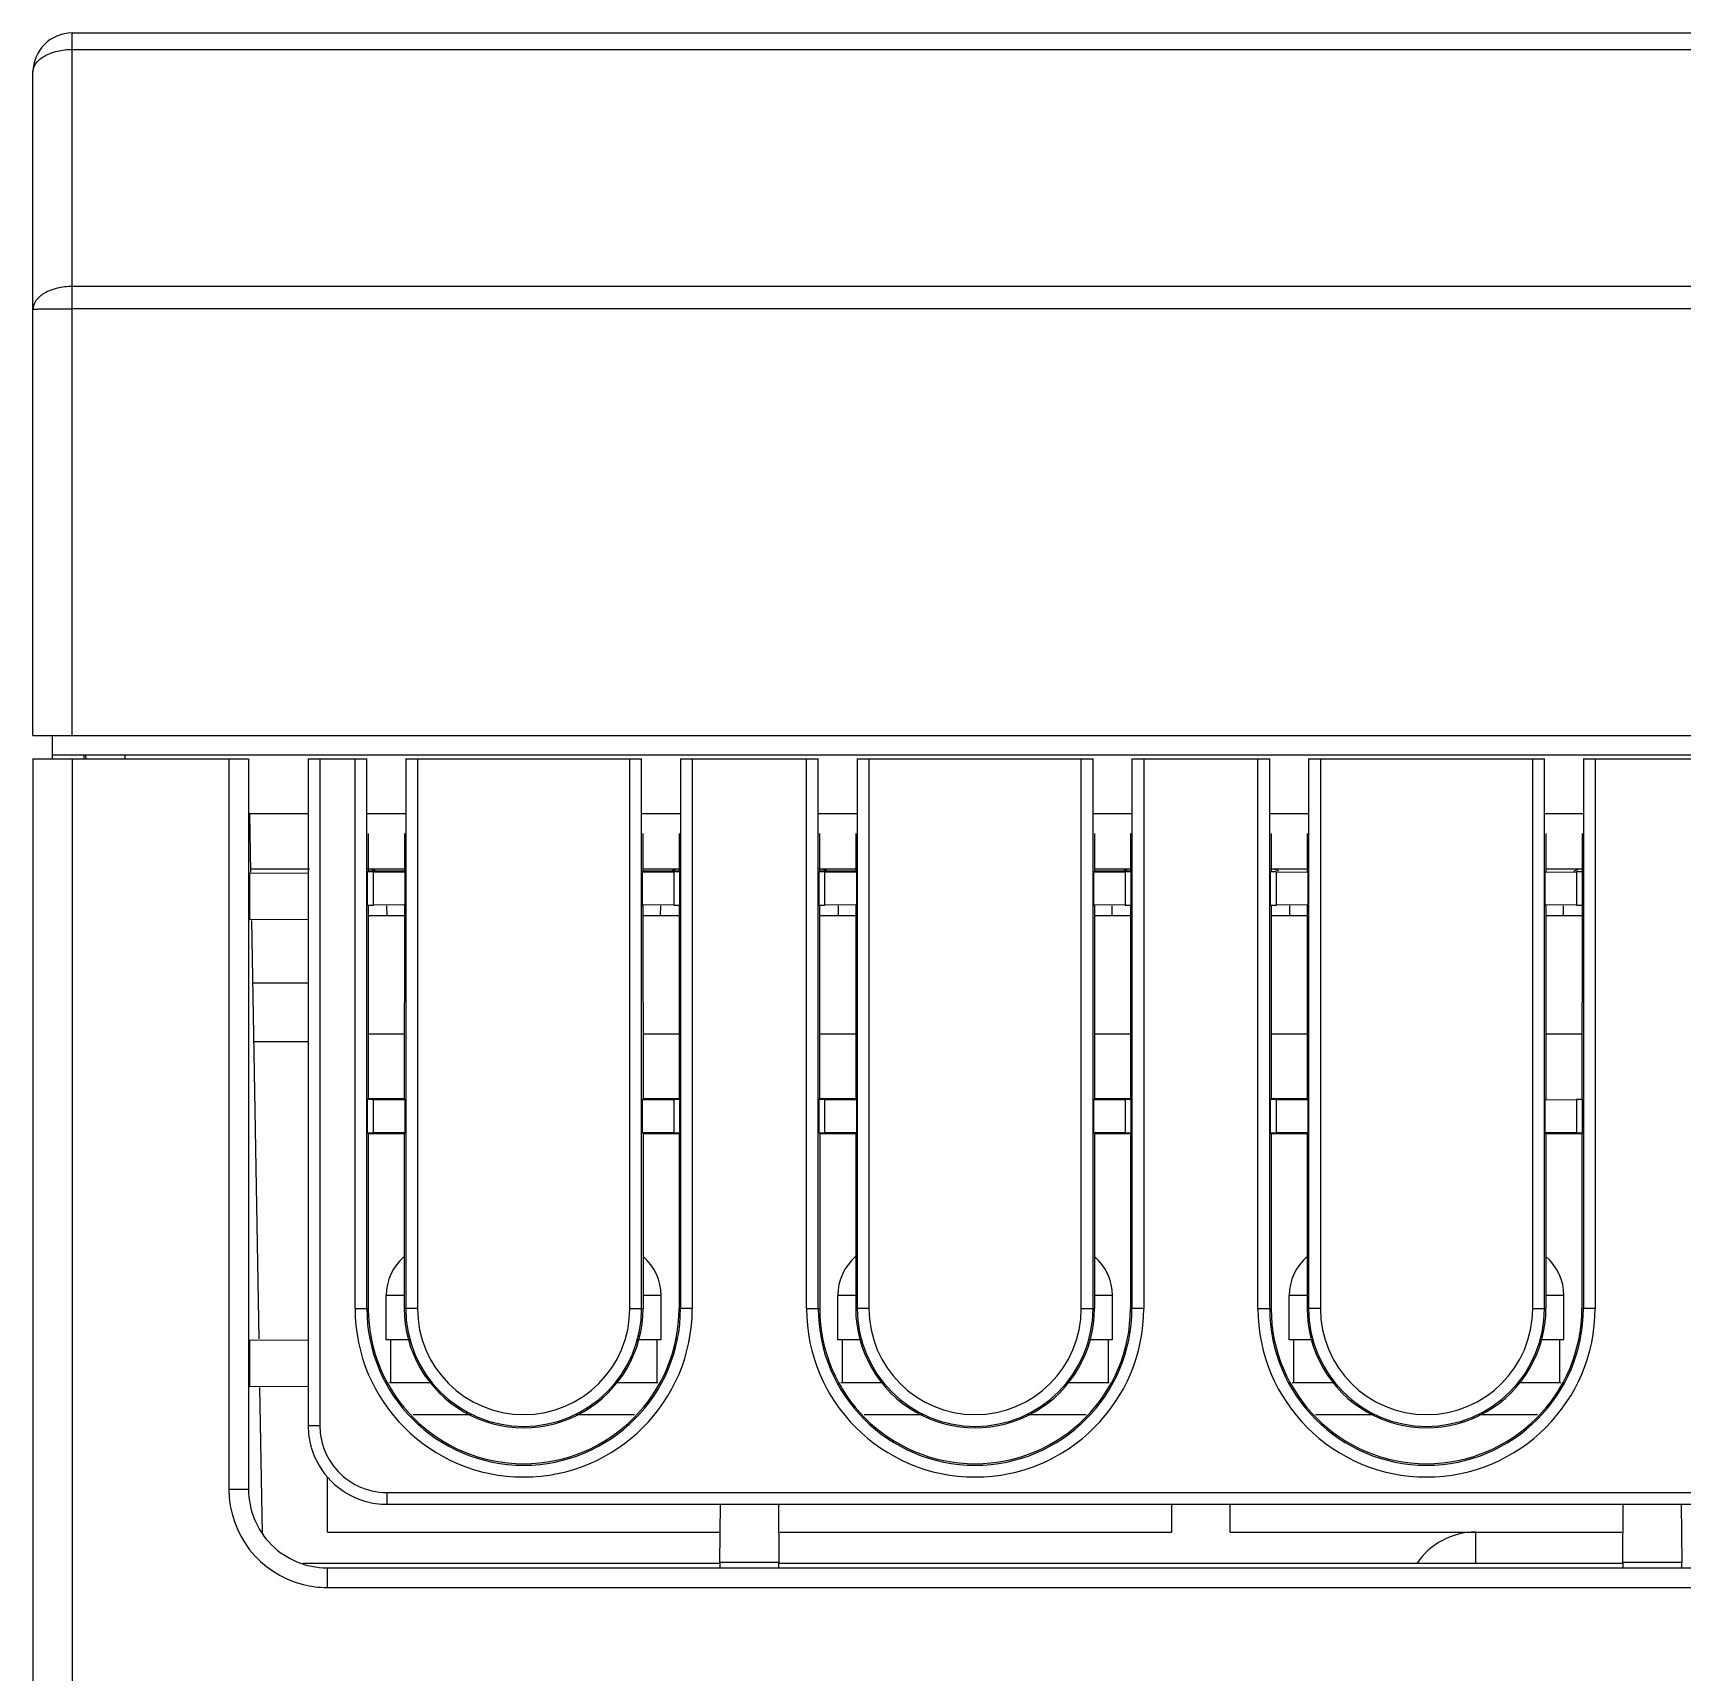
# Model space of a CAD drawing. Header units: millimetres. Extents: x 1211 to 2052, y 913 to 1507.
# Drawn here: x 1322.17 to 1364.18, y 1058.15 to 1099.91 of the extents above; entities that cross this region are included whole.
import ezdxf

# ---------------------------------------------------------------- set-up
doc = ezdxf.new("R2010")
doc.units = ezdxf.units.MM
for name, color, linetype in [('DUANZISOLIDLINE', 7, 'Continuous'), ('M4X10_GB9074_8SOLIDLINE', 7, 'Continuous'), ('VF-51-P001SOLIDLINE', 7, 'Continuous'), ('VF-51-P002SOLIDLINE', 7, 'Continuous'), ('VF-51-P007SOLIDLINE', 7, 'Continuous')]:
    doc.layers.add(name, color=color, linetype=linetype)

msp = doc.modelspace()

# ---------------------------------------------------------------- linework, layer by layer
at = {"layer": 'DUANZISOLIDLINE', "linetype": 'Continuous'}
for p, q in [((1327.769, 1075.714), (1329.18, 1075.714)), ((1327.795, 1074.214), (1329.18, 1074.214)), ((1330.71, 1074.414), (1331.63, 1074.414)), ((1337.71, 1074.414), (1338.63, 1074.414)), ((1342.21, 1074.414), (1343.13, 1074.414)), ((1349.21, 1074.414), (1350.13, 1074.414)), ((1353.71, 1074.414), (1354.63, 1074.414)), ((1360.71, 1074.414), (1361.63, 1074.414)), ((1331.843, 1064.714), (1333.329, 1064.714)), ((1336.011, 1064.714), (1337.497, 1064.714)), ((1343.343, 1064.714), (1344.829, 1064.714)), ((1347.511, 1064.714), (1348.997, 1064.714)), ((1354.843, 1064.714), (1356.329, 1064.714)), ((1359.011, 1064.714), (1360.497, 1064.714)), ((1329.67, 1061.714), (1329.67, 1063.124)), ((1351.17, 1062.424), (1351.17, 1061.714)), ((1352.67, 1061.714), (1352.67, 1062.424)), ((1329.67, 1061.714), (1339.647, 1061.714)), ((1341.193, 1061.714), (1351.17, 1061.714)), ((1352.67, 1061.714), (1358.92, 1061.714))]:
    msp.add_line(p, q, dxfattribs=at)
at = {"layer": 'M4X10_GB9074_8SOLIDLINE', "linetype": 'Continuous'}
for p, q in [((1331.17, 1066.614), (1331.17, 1067.743)), ((1331.628, 1067.743), (1331.17, 1067.743)), ((1338.17, 1067.743), (1337.712, 1067.743)), ((1338.17, 1066.614), (1338.17, 1067.743)), ((1342.67, 1066.614), (1342.67, 1067.743)), ((1343.128, 1067.743), (1342.67, 1067.743)), ((1349.67, 1067.743), (1349.212, 1067.743)), ((1349.67, 1066.614), (1349.67, 1067.743)), ((1354.17, 1066.614), (1354.17, 1067.743)), ((1354.628, 1067.743), (1354.17, 1067.743)), ((1361.17, 1067.743), (1360.712, 1067.743)), ((1361.17, 1066.614), (1361.17, 1067.743)), ((1331.768, 1066.614), (1331.17, 1066.614)), ((1331.28, 1066.614), (1331.28, 1065.514)), ((1338.17, 1066.614), (1337.571, 1066.614)), ((1338.06, 1066.614), (1338.06, 1065.514)), ((1343.268, 1066.614), (1342.67, 1066.614)), ((1342.78, 1066.614), (1342.78, 1065.514)), ((1349.67, 1066.614), (1349.071, 1066.614)), ((1349.56, 1066.614), (1349.56, 1065.514)), ((1354.768, 1066.614), (1354.17, 1066.614)), ((1354.28, 1066.614), (1354.28, 1065.514)), ((1361.17, 1066.614), (1360.571, 1066.614)), ((1361.06, 1066.614), (1361.06, 1065.514)), ((1332.308, 1065.514), (1331.251, 1065.514)), ((1338.088, 1065.514), (1337.032, 1065.514)), ((1343.808, 1065.514), (1342.751, 1065.514)), ((1349.588, 1065.514), (1348.532, 1065.514)), ((1355.308, 1065.514), (1354.251, 1065.514)), ((1361.088, 1065.514), (1360.032, 1065.514))]:
    msp.add_line(p, q, dxfattribs=at)
for centre, start, end in [((1332.47, 1067.743), 130.4024, 180), ((1336.87, 1067.743), 0, 49.5976), ((1343.97, 1067.743), 130.4024, 180), ((1348.37, 1067.743), 0, 49.5976), ((1355.47, 1067.743), 130.4024, 180), ((1359.87, 1067.743), 0, 49.5976)]:
    msp.add_arc(centre, 1.3, start, end, dxfattribs=at)
at = {"layer": 'VF-51-P001SOLIDLINE', "linetype": 'Continuous'}
for p, q in [((1323.17, 1082.014), (1323.17, 1099.914)), ((1323.17, 1099.914), (1371.67, 1099.914)), ((1323.17, 1099.495), (1371.67, 1099.495)), ((1322.17, 1082.014), (1322.17, 1098.914)), ((1451.17, 1093.452), (1323.17, 1093.452)), ((1451.17, 1092.888), (1323.17, 1092.888)), ((1322.17, 1082.014), (1452.17, 1082.014)), ((1322.67, 1081.514), (1322.67, 1082.014)), ((1451.67, 1081.514), (1322.67, 1081.514)), ((1323.47, 1081.414), (1323.47, 1081.514)), ((1323.522, 1081.414), (1323.52, 1081.514)), ((1324.521, 1081.414), (1324.52, 1081.514)), ((1329.18, 1080.014), (1327.661, 1080.014)), ((1331.654, 1080.014), (1330.685, 1080.014)), ((1338.654, 1080.014), (1337.685, 1080.014)), ((1343.154, 1080.014), (1342.185, 1080.014)), ((1350.154, 1080.014), (1349.185, 1080.014)), ((1354.654, 1080.014), (1353.685, 1080.014)), ((1361.654, 1080.014), (1360.685, 1080.014))]:
    msp.add_line(p, q, dxfattribs=at)
msp.add_arc((1323.17, 1098.914), 1, 90, 180, dxfattribs=at)
for points, knots in [([(1322.17, 1098.914), (1322.17, 1098.992), (1322.238, 1099.167), (1322.473, 1099.35), (1322.796, 1099.468), (1323.041, 1099.495), (1323.17, 1099.495)], [0, 0, 0, 0, 0.18723, 0.416046, 0.693219, 1, 1, 1, 1]), ([(1323.17, 1093.452), (1323.041, 1093.452), (1322.796, 1093.425), (1322.473, 1093.307), (1322.238, 1093.124), (1322.17, 1092.949), (1322.17, 1092.871)], [0, 0, 0, 0, 0.30679, 0.58396, 0.812773, 1, 1, 1, 1]), ([(1322.17, 1092.871), (1322.17, 1092.873), (1322.18, 1092.872), (1322.191, 1092.875), (1322.217, 1092.876), (1322.265, 1092.879), (1322.349, 1092.881), (1322.472, 1092.884), (1322.621, 1092.886), (1322.857, 1092.888), (1323.042, 1092.888), (1323.17, 1092.888)], [0, 0, 0, 0, 0.005136, 0.019651, 0.043513, 0.076563, 0.169049, 0.293287, 0.444684, 0.617545, 1, 1, 1, 1])]:
    msp.add_open_spline(points, degree=3, knots=knots, dxfattribs=at)
at = {"layer": 'VF-51-P002SOLIDLINE', "linetype": 'Continuous'}
for p, q in [((1322.17, 1081.414), (1322.17, 1034.314)), ((1322.17, 1081.414), (1327.661, 1081.414)), ((1322.67, 1081.414), (1322.67, 1081.514)), ((1323.17, 1081.414), (1323.17, 1034.314)), ((1327.161, 1081.414), (1327.161, 1062.804)), ((1327.661, 1081.414), (1327.661, 1062.804)), ((1329.18, 1081.414), (1329.18, 1064.424)), ((1329.18, 1081.414), (1330.676, 1081.414)), ((1329.48, 1081.414), (1329.48, 1064.424)), ((1330.375, 1067.414), (1330.375, 1081.414)), ((1330.675, 1067.414), (1330.675, 1081.414)), ((1331.663, 1081.414), (1337.676, 1081.414)), ((1331.665, 1081.414), (1331.665, 1067.414)), ((1331.965, 1081.414), (1331.965, 1067.414)), ((1337.375, 1067.414), (1337.375, 1081.414)), ((1337.675, 1067.414), (1337.675, 1081.414)), ((1338.663, 1081.414), (1342.176, 1081.414)), ((1338.665, 1081.414), (1338.665, 1067.414)), ((1338.965, 1081.414), (1338.965, 1067.414)), ((1341.875, 1067.414), (1341.875, 1081.414)), ((1342.175, 1067.414), (1342.175, 1081.414)), ((1343.163, 1081.414), (1349.176, 1081.414)), ((1343.165, 1081.414), (1343.165, 1067.414)), ((1343.465, 1081.414), (1343.465, 1067.414)), ((1348.875, 1067.414), (1348.875, 1081.414)), ((1349.175, 1067.414), (1349.175, 1081.414)), ((1350.163, 1081.414), (1353.676, 1081.414)), ((1350.165, 1081.414), (1350.165, 1067.414)), ((1350.465, 1081.414), (1350.465, 1067.414)), ((1353.375, 1067.414), (1353.375, 1081.414)), ((1353.675, 1067.414), (1353.675, 1081.414)), ((1354.663, 1081.414), (1360.676, 1081.414)), ((1354.665, 1081.414), (1354.665, 1067.414)), ((1354.965, 1081.414), (1354.965, 1067.414)), ((1360.375, 1067.414), (1360.375, 1081.414)), ((1360.675, 1067.414), (1360.675, 1081.414)), ((1361.663, 1081.414), (1365.176, 1081.414)), ((1361.665, 1081.414), (1361.665, 1067.414)), ((1361.965, 1081.414), (1361.965, 1067.414)), ((1327.72, 1078.533), (1327.694, 1080.014)), ((1330.708, 1079.514), (1330.709, 1078.552)), ((1331.631, 1079.514), (1331.631, 1078.552)), ((1337.708, 1079.514), (1337.709, 1078.552)), ((1338.631, 1079.514), (1338.631, 1078.552)), ((1342.208, 1079.514), (1342.209, 1078.552)), ((1343.131, 1079.514), (1343.131, 1078.552)), ((1349.208, 1079.514), (1349.209, 1078.552)), ((1350.131, 1079.514), (1350.131, 1078.552)), ((1353.708, 1079.514), (1353.709, 1078.552)), ((1354.631, 1079.514), (1354.631, 1078.552)), ((1360.708, 1079.514), (1360.709, 1078.552)), ((1361.631, 1079.514), (1361.631, 1078.552)), ((1327.696, 1077.314), (1327.696, 1078.514)), ((1327.696, 1078.514), (1329.186, 1078.503)), ((1327.719, 1078.614), (1329.214, 1078.614)), ((1330.709, 1078.552), (1330.694, 1078.538)), ((1330.694, 1077.689), (1330.694, 1078.538)), ((1330.845, 1078.538), (1330.694, 1078.538)), ((1330.708, 1078.614), (1331.631, 1078.614)), ((1331.631, 1078.552), (1330.709, 1078.552)), ((1330.845, 1077.689), (1330.845, 1078.538)), ((1330.845, 1078.538), (1331.654, 1078.529)), ((1331.631, 1078.552), (1331.654, 1078.529)), ((1331.654, 1077.698), (1331.654, 1078.529)), ((1337.686, 1078.529), (1337.709, 1078.552)), ((1337.686, 1078.529), (1338.494, 1078.538)), ((1337.686, 1078.529), (1337.686, 1077.698)), ((1337.708, 1078.614), (1338.631, 1078.614)), ((1338.631, 1078.552), (1337.709, 1078.552)), ((1338.494, 1078.538), (1338.494, 1077.689)), ((1338.645, 1078.538), (1338.494, 1078.538)), ((1338.631, 1078.552), (1338.645, 1078.538)), ((1338.645, 1077.689), (1338.645, 1078.538)), ((1342.209, 1078.552), (1342.194, 1078.538)), ((1342.194, 1077.689), (1342.194, 1078.538)), ((1342.345, 1078.538), (1342.194, 1078.538)), ((1342.208, 1078.614), (1343.131, 1078.614)), ((1343.131, 1078.552), (1342.209, 1078.552)), ((1342.345, 1077.689), (1342.345, 1078.538)), ((1342.345, 1078.538), (1343.154, 1078.529)), ((1343.131, 1078.552), (1343.154, 1078.529)), ((1343.154, 1077.698), (1343.154, 1078.529)), ((1349.186, 1078.529), (1349.209, 1078.552)), ((1349.186, 1078.529), (1349.994, 1078.538)), ((1349.186, 1078.529), (1349.186, 1077.698)), ((1349.208, 1078.614), (1350.131, 1078.614)), ((1350.131, 1078.552), (1349.209, 1078.552)), ((1349.994, 1078.538), (1349.994, 1077.689)), ((1350.145, 1078.538), (1349.994, 1078.538)), ((1350.131, 1078.552), (1350.145, 1078.538)), ((1350.145, 1077.689), (1350.145, 1078.538)), ((1353.709, 1078.552), (1353.694, 1078.538)), ((1353.694, 1077.689), (1353.694, 1078.538)), ((1353.845, 1078.538), (1353.694, 1078.538)), ((1353.708, 1078.614), (1354.631, 1078.614)), ((1353.845, 1077.689), (1353.845, 1078.538)), ((1353.845, 1078.538), (1354.654, 1078.529)), ((1354.631, 1078.552), (1354.654, 1078.529)), ((1354.654, 1077.698), (1354.654, 1078.529)), ((1360.686, 1078.529), (1360.709, 1078.552)), ((1360.686, 1078.529), (1361.494, 1078.538)), ((1360.686, 1078.529), (1360.686, 1077.698)), ((1360.708, 1078.614), (1361.631, 1078.614)), ((1361.494, 1078.538), (1361.494, 1077.689)), ((1361.645, 1078.538), (1361.494, 1078.538)), ((1361.631, 1078.552), (1361.645, 1078.538)), ((1361.645, 1077.689), (1361.645, 1078.538)), ((1330.709, 1077.675), (1330.694, 1077.689)), ((1330.694, 1077.689), (1330.845, 1077.689)), ((1330.709, 1077.675), (1330.71, 1072.754)), ((1331.654, 1077.698), (1330.845, 1077.689)), ((1331.191, 1077.414), (1331.186, 1077.675)), ((1331.631, 1077.675), (1331.629, 1072.754)), ((1331.654, 1077.698), (1331.631, 1077.675)), ((1337.709, 1077.675), (1337.686, 1077.698)), ((1338.494, 1077.689), (1337.686, 1077.698)), ((1337.709, 1077.675), (1337.71, 1072.754)), ((1338.153, 1077.675), (1338.149, 1077.414)), ((1338.494, 1077.689), (1338.645, 1077.689)), ((1338.631, 1077.675), (1338.629, 1072.754)), ((1338.631, 1077.675), (1338.645, 1077.689)), ((1342.209, 1077.675), (1342.194, 1077.689)), ((1342.194, 1077.689), (1342.345, 1077.689)), ((1342.209, 1077.675), (1342.21, 1072.754)), ((1343.154, 1077.698), (1342.345, 1077.689)), ((1342.691, 1077.414), (1342.686, 1077.675)), ((1343.131, 1077.675), (1343.129, 1072.754)), ((1343.154, 1077.698), (1343.131, 1077.675)), ((1349.209, 1077.675), (1349.186, 1077.698)), ((1349.994, 1077.689), (1349.186, 1077.698)), ((1349.209, 1077.675), (1349.21, 1072.754)), ((1349.653, 1077.675), (1349.649, 1077.414)), ((1349.994, 1077.689), (1350.145, 1077.689)), ((1350.131, 1077.675), (1350.129, 1072.754)), ((1350.131, 1077.675), (1350.145, 1077.689)), ((1353.709, 1077.675), (1353.694, 1077.689)), ((1353.694, 1077.689), (1353.845, 1077.689)), ((1353.709, 1077.675), (1353.71, 1072.754)), ((1354.654, 1077.698), (1353.845, 1077.689)), ((1354.191, 1077.414), (1354.186, 1077.675)), ((1354.631, 1077.675), (1354.629, 1072.754)), ((1354.654, 1077.698), (1354.631, 1077.675)), ((1360.709, 1077.675), (1360.686, 1077.698)), ((1361.494, 1077.689), (1360.686, 1077.698)), ((1360.709, 1077.675), (1360.71, 1072.754)), ((1361.153, 1077.675), (1361.149, 1077.414)), ((1361.494, 1077.689), (1361.645, 1077.689)), ((1361.631, 1077.675), (1361.629, 1072.754)), ((1361.631, 1077.675), (1361.645, 1077.689)), ((1329.186, 1077.324), (1327.696, 1077.314)), ((1327.928, 1066.64), (1327.742, 1077.297)), ((1331.631, 1077.414), (1330.709, 1077.414)), ((1338.631, 1077.414), (1337.709, 1077.414)), ((1343.131, 1077.414), (1342.209, 1077.414)), ((1350.131, 1077.414), (1349.209, 1077.414)), ((1354.631, 1077.414), (1353.709, 1077.414)), ((1361.631, 1077.414), (1360.709, 1077.414)), ((1330.71, 1072.754), (1330.694, 1072.738)), ((1330.694, 1071.889), (1330.694, 1072.738)), ((1330.845, 1072.738), (1330.694, 1072.738)), ((1331.629, 1072.754), (1330.71, 1072.754)), ((1330.845, 1071.889), (1330.845, 1072.738)), ((1330.845, 1072.738), (1331.654, 1072.729)), ((1331.629, 1072.754), (1331.654, 1072.729)), ((1331.654, 1071.898), (1331.654, 1072.729)), ((1337.686, 1072.729), (1337.71, 1072.754)), ((1337.686, 1072.729), (1338.494, 1072.738)), ((1337.686, 1072.729), (1337.686, 1071.898)), ((1338.629, 1072.754), (1337.71, 1072.754)), ((1338.494, 1072.738), (1338.494, 1071.889)), ((1338.645, 1072.738), (1338.494, 1072.738)), ((1338.629, 1072.754), (1338.645, 1072.738)), ((1338.645, 1071.889), (1338.645, 1072.738)), ((1342.21, 1072.754), (1342.194, 1072.738)), ((1342.194, 1071.889), (1342.194, 1072.738)), ((1342.345, 1072.738), (1342.194, 1072.738)), ((1343.129, 1072.754), (1342.21, 1072.754)), ((1342.345, 1071.889), (1342.345, 1072.738)), ((1342.345, 1072.738), (1343.154, 1072.729)), ((1343.129, 1072.754), (1343.154, 1072.729)), ((1343.154, 1071.898), (1343.154, 1072.729)), ((1349.186, 1072.729), (1349.21, 1072.754)), ((1349.186, 1072.729), (1349.994, 1072.738)), ((1349.186, 1072.729), (1349.186, 1071.898)), ((1350.129, 1072.754), (1349.21, 1072.754)), ((1349.994, 1072.738), (1349.994, 1071.889)), ((1350.145, 1072.738), (1349.994, 1072.738)), ((1350.129, 1072.754), (1350.145, 1072.738)), ((1350.145, 1071.889), (1350.145, 1072.738)), ((1353.71, 1072.754), (1353.694, 1072.738)), ((1353.694, 1071.889), (1353.694, 1072.738)), ((1353.845, 1072.738), (1353.694, 1072.738)), ((1354.629, 1072.754), (1353.71, 1072.754)), ((1353.845, 1071.889), (1353.845, 1072.738)), ((1353.845, 1072.738), (1354.654, 1072.729)), ((1354.629, 1072.754), (1354.654, 1072.729)), ((1354.654, 1071.898), (1354.654, 1072.729)), ((1360.686, 1072.729), (1360.71, 1072.754)), ((1360.686, 1072.729), (1361.494, 1072.738)), ((1360.686, 1072.729), (1360.686, 1071.898)), ((1361.494, 1072.738), (1361.494, 1071.889)), ((1361.645, 1072.738), (1361.494, 1072.738)), ((1361.629, 1072.754), (1361.645, 1072.738)), ((1361.645, 1071.889), (1361.645, 1072.738)), ((1330.711, 1071.873), (1330.694, 1071.889)), ((1330.694, 1071.889), (1330.845, 1071.889)), ((1330.711, 1071.873), (1330.712, 1067.414)), ((1330.711, 1071.873), (1331.629, 1071.873)), ((1331.654, 1071.898), (1330.845, 1071.889)), ((1331.629, 1071.873), (1331.628, 1067.414)), ((1331.654, 1071.898), (1331.629, 1071.873)), ((1337.711, 1071.873), (1337.686, 1071.898)), ((1338.494, 1071.889), (1337.686, 1071.898)), ((1337.711, 1071.873), (1337.712, 1067.414)), ((1337.711, 1071.873), (1338.629, 1071.873)), ((1338.494, 1071.889), (1338.645, 1071.889)), ((1338.629, 1071.873), (1338.628, 1067.414)), ((1338.629, 1071.873), (1338.645, 1071.889)), ((1342.211, 1071.873), (1342.194, 1071.889)), ((1342.194, 1071.889), (1342.345, 1071.889)), ((1342.211, 1071.873), (1342.212, 1067.414)), ((1342.211, 1071.873), (1343.129, 1071.873)), ((1343.154, 1071.898), (1342.345, 1071.889)), ((1343.129, 1071.873), (1343.128, 1067.414)), ((1343.154, 1071.898), (1343.129, 1071.873)), ((1349.211, 1071.873), (1349.186, 1071.898)), ((1349.994, 1071.889), (1349.186, 1071.898)), ((1349.211, 1071.873), (1349.212, 1067.414)), ((1349.211, 1071.873), (1350.129, 1071.873)), ((1349.994, 1071.889), (1350.145, 1071.889)), ((1350.129, 1071.873), (1350.128, 1067.414)), ((1350.129, 1071.873), (1350.145, 1071.889)), ((1353.711, 1071.873), (1353.694, 1071.889)), ((1353.694, 1071.889), (1353.845, 1071.889)), ((1353.711, 1071.873), (1353.712, 1067.414)), ((1353.711, 1071.873), (1354.629, 1071.873)), ((1354.654, 1071.898), (1353.845, 1071.889)), ((1354.629, 1071.873), (1354.628, 1067.414)), ((1354.654, 1071.898), (1354.629, 1071.873)), ((1360.711, 1071.873), (1360.686, 1071.898)), ((1361.494, 1071.889), (1360.686, 1071.898)), ((1360.711, 1071.873), (1360.712, 1067.414)), ((1360.711, 1071.873), (1361.629, 1071.873)), ((1361.494, 1071.889), (1361.645, 1071.889)), ((1361.629, 1071.873), (1361.628, 1067.414)), ((1361.629, 1071.873), (1361.645, 1071.889)), ((1330.375, 1067.414), (1330.712, 1067.414)), ((1331.965, 1067.414), (1331.628, 1067.414)), ((1337.375, 1067.414), (1337.712, 1067.414)), ((1338.965, 1067.414), (1338.628, 1067.414)), ((1341.875, 1067.414), (1342.212, 1067.414)), ((1343.465, 1067.414), (1343.128, 1067.414)), ((1348.875, 1067.414), (1349.212, 1067.414)), ((1350.465, 1067.414), (1350.128, 1067.414)), ((1353.375, 1067.414), (1353.712, 1067.414)), ((1354.965, 1067.414), (1354.628, 1067.414)), ((1360.375, 1067.414), (1360.712, 1067.414)), ((1361.965, 1067.414), (1361.628, 1067.414)), ((1327.696, 1065.414), (1327.696, 1066.614)), ((1327.696, 1066.614), (1329.186, 1066.603)), ((1329.186, 1065.424), (1327.696, 1065.414)), ((1328.014, 1061.679), (1327.949, 1065.398)), ((1329.48, 1064.424), (1329.18, 1064.424)), ((1327.661, 1062.804), (1327.161, 1062.804)), ((1331.18, 1062.724), (1331.18, 1062.424)), ((1331.18, 1062.724), (1441.66, 1062.724)), ((1331.18, 1062.424), (1441.66, 1062.424)), ((1339.67, 1060.94), (1339.68, 1062.429)), ((1341.159, 1062.429), (1341.17, 1060.94)), ((1362.67, 1060.94), (1362.68, 1062.429)), ((1364.159, 1062.429), (1364.17, 1060.94)), ((1339.652, 1060.914), (1329.043, 1060.914)), ((1329.661, 1060.805), (1329.661, 1060.305)), ((1329.661, 1060.805), (1443.179, 1060.805)), ((1339.67, 1060.94), (1339.67, 1060.787)), ((1341.17, 1060.94), (1339.67, 1060.94)), ((1341.17, 1060.787), (1341.17, 1060.94)), ((1362.652, 1060.914), (1341.187, 1060.914)), ((1362.67, 1060.94), (1362.67, 1060.787)), ((1364.17, 1060.94), (1362.67, 1060.94)), ((1364.17, 1060.787), (1364.17, 1060.94)), ((1329.661, 1060.305), (1443.179, 1060.305))]:
    msp.add_line(p, q, dxfattribs=at)
for centre, radius, start, end in [((1330.678, 1078.114), 0.5, 62.2499, 90), ((1338.661, 1078.114), 0.5, 90, 119.6666), ((1342.178, 1078.114), 0.5, 62.2499, 90), ((1350.161, 1078.114), 0.5, 90, 119.6666), ((1353.678, 1078.114), 0.5, 62.2499, 90), ((1361.661, 1078.114), 0.5, 90, 119.6666), ((1334.67, 1067.414), 4.295, 180, 0), ((1334.67, 1067.414), 3.995, 180, 0), ((1334.67, 1067.414), 3.005, 180, 0), ((1334.67, 1067.414), 2.705, 180, 0), ((1346.17, 1067.414), 4.295, 180, 0), ((1346.17, 1067.414), 3.995, 180, 0), ((1346.17, 1067.414), 3.005, 180, 0), ((1346.17, 1067.414), 2.705, 180, 0), ((1357.67, 1067.414), 4.295, 180, 0), ((1357.67, 1067.414), 3.995, 180, 0), ((1357.67, 1067.414), 3.005, 180, 0), ((1357.67, 1067.414), 2.705, 180, 0), ((1331.193, 1064.426), 2.012, 180.0508, 195.9058), ((1331.191, 1064.425), 1.711, 180.0508, 195.9008), ((1331.18, 1064.424), 2, 195.9537, 253.8155), ((1331.18, 1064.424), 1.7, 195.9525, 244.5204), ((1329.661, 1062.804), 2.5, 179.9975, 255.9033), ((1329.66, 1062.804), 1.999, 179.9915, 270.0088), ((1331.182, 1064.434), 2.01, 253.8548, 269.9578), ((1329.662, 1062.817), 2.513, 255.9395, 269.965)]:
    msp.add_arc(centre, radius, start, end, dxfattribs=at)
for centre, major_axis, start_param, end_param in [((1334.67, 1067.415), (0, 3.958), -4.712084, -1.571101), ((1334.67, 1067.413), (0, 3.042), 1.570492, 4.712694), ((1346.17, 1067.415), (0, 3.958), -4.712084, -1.571101), ((1346.17, 1067.413), (0, 3.042), 1.570492, 4.712694), ((1357.67, 1067.415), (0, 3.958), -4.712084, -1.571101), ((1357.67, 1067.413), (0, 3.042), 1.570492, 4.712694)]:
    msp.add_ellipse(centre, major_axis=major_axis, ratio=1, start_param=start_param, end_param=end_param, dxfattribs=at)
msp.add_open_spline([(1330.449, 1062.889), (1330.674, 1062.782), (1330.93, 1062.724), (1331.18, 1062.724)], degree=3, dxfattribs=at)
at = {"layer": 'VF-51-P007SOLIDLINE', "linetype": 'Continuous'}
for q in [(1358.92, 1060.914), (1362.647, 1061.714)]:
    msp.add_line((1358.92, 1061.714), q, dxfattribs=at)
msp.add_arc((1358.92, 1059.914), 1.8, 90, 146.1119, dxfattribs=at)

doc.saveas('drawing.dxf')
